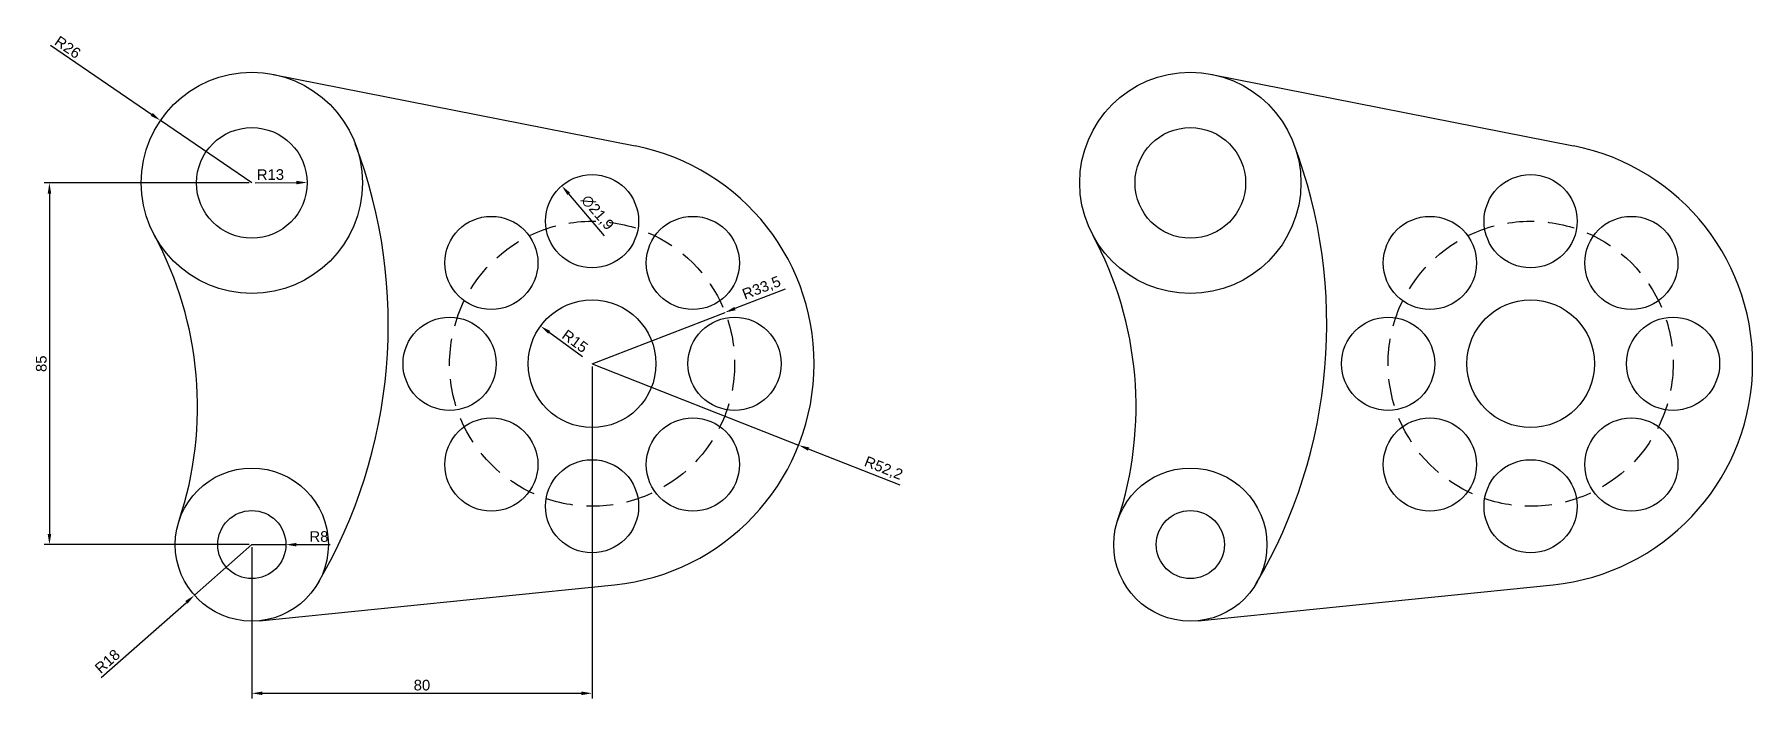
# Model space of a CAD drawing. Header units: millimetres. Extents: x 3289 to 3693, y 1811 to 1967.
import ezdxf

# ---------------------------------------------------------------- set-up
doc = ezdxf.new("R2010")
doc.units = ezdxf.units.MM
doc.linetypes.add('DASHED2', pattern=[9.525, 6.35, -3.175])
for name, color, linetype in [('1', 30, 'Continuous'), ('2', 4, 'Continuous'), ('circle', 7, 'DASHED2')]:
    doc.layers.add(name, color=color, linetype=linetype)
doc.styles.get("Standard").update_dxf_attribs({"font": 'arial.ttf'})
doc.dimstyles.new('ISO-25', dxfattribs={"dimtxt": 2.5, "dimasz": 2.5, "dimexe": 1.25, "dimexo": 0.625, "dimtad": 1, "dimtxsty": 'Standard', "dimcen": 2.5, "dimadec": 0, "dimazin": 0, "dimtfac": 1, "dimtmove": 0, "dimatfit": 3, "dimfxl": 1, "dimarcsym": 0})

# ---------------------------------------------------------------- blocks, each defined once
blk = doc.blocks.new('*U2')
blk.add_circle((0, 0), 10.95)
blk = doc.blocks.new('*U3')
at = {"layer": '2', "color": 0, "linetype": 'ByBlock', "lineweight": -2, "transparency": 16777216}
blk.add_blockref('*U2', (3420.58, 1923.24), dxfattribs=at)
for p, rotation in [((3396.9, 1913.43), 45.00000000000001), ((3444.27, 1913.43), 315), ((3387.08, 1889.74), 90), ((3454.08, 1889.74), 270), ((3396.9, 1866.05), 135), ((3444.27, 1866.05), 225), ((3420.58, 1856.24), 180)]:
    blk.add_blockref('*U2', p, dxfattribs=dict(at, rotation=rotation))
blk = doc.blocks.new('*U4')
blk.add_circle((0, 0), 10.95)
blk = doc.blocks.new('*U6')
at = {"layer": '1', "color": 0, "linetype": 'ByBlock', "lineweight": -2, "transparency": 16777216}
blk.add_blockref('*U4', (3420.58, 1923.24), dxfattribs=at)
for p, rotation in [((3396.9, 1913.43), 45.00000000000001), ((3444.27, 1913.43), 315), ((3387.08, 1889.74), 90), ((3454.08, 1889.74), 270), ((3396.9, 1866.05), 135), ((3444.27, 1866.05), 225), ((3420.58, 1856.24), 180)]:
    blk.add_blockref('*U4', p, dxfattribs=dict(at, rotation=rotation))
blk = doc.blocks.new('*D8')
at = {"layer": '2', "color": 0, "lineweight": -2, "transparency": 16777216}
for p, q in [((3420.58, 1889.12), (3420.58, 1811.04)), ((3340.58, 1846.62), (3340.58, 1811.04)), ((3343.08, 1812.29), (3418.08, 1812.29))]:
    blk.add_line(p, q, dxfattribs=at)
at = {"layer": '2', "color": 0, "transparency": 16777216}
for points in [[(3343.08, 1812.71), (3343.08, 1811.88), (3340.58, 1812.29)], [(3418.08, 1812.71), (3418.08, 1811.88), (3420.58, 1812.29)]]:
    blk.add_solid(points, dxfattribs=at)
at = {"layer": 'Defpoints', "color": 0, "transparency": 16777216}
for p in [(3420.58, 1889.74), (3340.58, 1847.24), (3420.58, 1812.29)]:
    blk.add_point(p, dxfattribs=at)
at = {"layer": '2', "color": 0, "transparency": 16777216, "insert": (3380.58, 1814.2), "char_height": 2.5, "attachment_point": 5}
blk.add_mtext('80', dxfattribs=at)
blk = doc.blocks.new('*D9')
at = {"layer": '2', "color": 0, "lineweight": -2, "transparency": 16777216}
for p, q in [((3339.96, 1932.24), (3291.75, 1932.24)), ((3293, 1929.74), (3293, 1849.74)), ((3339.96, 1847.24), (3291.75, 1847.24))]:
    blk.add_line(p, q, dxfattribs=at)
at = {"layer": '2', "color": 0, "transparency": 16777216}
for points in [[(3292.59, 1929.74), (3293.42, 1929.74), (3293, 1932.24)], [(3292.59, 1849.74), (3293.42, 1849.74), (3293, 1847.24)]]:
    blk.add_solid(points, dxfattribs=at)
at = {"layer": 'Defpoints', "color": 0, "transparency": 16777216}
for p in [(3340.58, 1932.24), (3293, 1847.24), (3340.58, 1847.24)]:
    blk.add_point(p, dxfattribs=at)
at = {"layer": '2', "color": 0, "transparency": 16777216, "insert": (3291.1, 1889.74), "char_height": 2.5, "attachment_point": 5, "rotation": 90}
blk.add_mtext('85', dxfattribs=at)
blk = doc.blocks.new('*D10')
at = {"layer": '2', "color": 0, "lineweight": -2, "transparency": 16777216}
for p, q in [((3465.98, 1907.26), (3454.17, 1902.7)), ((3420.58, 1889.74), (3451.84, 1901.8))]:
    blk.add_line(p, q, dxfattribs=at)
at = {"layer": '2', "color": 0, "transparency": 16777216}
blk.add_solid([(3454.02, 1903.09), (3454.32, 1902.31), (3451.84, 1901.8)], dxfattribs=at)
at = {"layer": 'Defpoints', "color": 0, "transparency": 16777216}
for p in [(3451.84, 1901.8), (3420.58, 1889.74)]:
    blk.add_point(p, dxfattribs=at)
at = {"layer": '2', "color": 0, "transparency": 16777216, "insert": (3460.47, 1907.42), "char_height": 2.5, "attachment_point": 5, "rotation": 21.1047}
blk.add_mtext('R33,5', dxfattribs=at)
blk = doc.blocks.new('*D11')
at = {"layer": '2', "color": 0, "lineweight": -2, "transparency": 16777216}
blk.add_line((3418.36, 1891.37), (3410.49, 1897.11), dxfattribs=at)
at = {"layer": '2', "color": 0, "transparency": 16777216}
blk.add_solid([(3410.74, 1897.45), (3410.25, 1896.78), (3408.47, 1898.59)], dxfattribs=at)
at = {"layer": 'Defpoints', "color": 0, "transparency": 16777216}
for p in [(3408.47, 1898.59), (3420.58, 1889.74)]:
    blk.add_point(p, dxfattribs=at)
at = {"layer": '2', "color": 0, "transparency": 16777216, "insert": (3416.56, 1895.04), "char_height": 2.5, "attachment_point": 5, "rotation": 323.8521}
blk.add_mtext('R15', dxfattribs=at)
blk = doc.blocks.new('*D12')
at = {"layer": '2', "color": 0, "lineweight": -2, "transparency": 16777216}
blk.add_line((3423.53, 1919.81), (3415.09, 1929.66), dxfattribs=at)
at = {"layer": '2', "color": 0, "transparency": 16777216}
blk.add_solid([(3415.4, 1929.93), (3414.77, 1929.39), (3413.46, 1931.55)], dxfattribs=at)
at = {"layer": 'Defpoints', "color": 0, "transparency": 16777216}
for p in [(3413.46, 1931.55), (3427.71, 1914.93)]:
    blk.add_point(p, dxfattribs=at)
at = {"layer": '2', "color": 0, "transparency": 16777216, "insert": (3421.77, 1925.19), "char_height": 2.5, "attachment_point": 5, "rotation": 310.5963}
blk.add_mtext('∅21,9', dxfattribs=at)
blk = doc.blocks.new('*D13')
at = {"layer": '2', "color": 0, "lineweight": -2, "transparency": 16777216}
for p, q in [((3420.58, 1889.74), (3469.15, 1870.6)), ((3492.98, 1861.21), (3471.48, 1869.69))]:
    blk.add_line(p, q, dxfattribs=at)
at = {"layer": '2', "color": 0, "transparency": 16777216}
blk.add_solid([(3471.63, 1870.07), (3471.32, 1869.3), (3469.15, 1870.6)], dxfattribs=at)
at = {"layer": 'Defpoints', "color": 0, "transparency": 16777216}
for p in [(3420.58, 1889.74), (3469.15, 1870.6)]:
    blk.add_point(p, dxfattribs=at)
at = {"layer": '2', "color": 0, "transparency": 16777216, "insert": (3489.06, 1865.05), "char_height": 2.5, "attachment_point": 5, "rotation": 338.4924}
blk.add_mtext('R52,2', dxfattribs=at)
blk = doc.blocks.new('*D14')
at = {"layer": '2', "color": 0, "lineweight": -2, "transparency": 16777216}
for p, q in [((3293.24, 1964.57), (3317.05, 1948.31)), ((3340.58, 1932.24), (3319.11, 1946.9))]:
    blk.add_line(p, q, dxfattribs=at)
at = {"layer": '2', "color": 0, "transparency": 16777216}
blk.add_solid([(3317.29, 1948.66), (3316.82, 1947.97), (3319.11, 1946.9)], dxfattribs=at)
at = {"layer": 'Defpoints', "color": 0, "transparency": 16777216}
for p in [(3319.11, 1946.9), (3340.58, 1932.24)]:
    blk.add_point(p, dxfattribs=at)
at = {"layer": '2', "color": 0, "transparency": 16777216, "insert": (3297.3, 1964.11), "char_height": 2.5, "attachment_point": 5, "rotation": 325.6671}
blk.add_mtext('R26', dxfattribs=at)
blk = doc.blocks.new('*D15')
at = {"layer": '2', "color": 0, "lineweight": -2, "transparency": 16777216}
blk.add_line((3341.36, 1932.25), (3351.08, 1932.31), dxfattribs=at)
at = {"layer": '2', "color": 0, "transparency": 16777216}
blk.add_solid([(3351.08, 1932.73), (3351.09, 1931.9), (3353.58, 1932.33)], dxfattribs=at)
at = {"layer": 'Defpoints', "color": 0, "transparency": 16777216}
for p in [(3340.58, 1932.24), (3353.58, 1932.33)]:
    blk.add_point(p, dxfattribs=at)
at = {"layer": '2', "color": 0, "transparency": 16777216, "insert": (3344.96, 1934.17), "char_height": 2.5, "attachment_point": 5, "rotation": 0.3905}
blk.add_mtext('R13', dxfattribs=at)
blk = doc.blocks.new('*D16')
at = {"layer": '2', "color": 0, "lineweight": -2, "transparency": 16777216}
for p, q in [((3340.58, 1847.24), (3327.09, 1835.33)), ((3305.19, 1816), (3325.22, 1833.67))]:
    blk.add_line(p, q, dxfattribs=at)
at = {"layer": '2', "color": 0, "transparency": 16777216}
blk.add_solid([(3324.94, 1833.99), (3325.49, 1833.36), (3327.09, 1835.33)], dxfattribs=at)
at = {"layer": 'Defpoints', "color": 0, "transparency": 16777216}
for p in [(3340.58, 1847.24), (3327.09, 1835.33)]:
    blk.add_point(p, dxfattribs=at)
at = {"layer": '2', "color": 0, "transparency": 16777216, "insert": (3306.64, 1819.81), "char_height": 2.5, "attachment_point": 5, "rotation": 41.4322}
blk.add_mtext('R18', dxfattribs=at)
blk = doc.blocks.new('*D17')
at = {"layer": '2', "color": 0, "lineweight": -2, "transparency": 16777216}
for p, q in [((3340.58, 1847.24), (3348.58, 1847.23)), ((3359, 1847.21), (3351.08, 1847.22))]:
    blk.add_line(p, q, dxfattribs=at)
at = {"layer": '2', "color": 0, "transparency": 16777216}
blk.add_solid([(3351.09, 1847.64), (3351.08, 1846.81), (3348.58, 1847.23)], dxfattribs=at)
at = {"layer": 'Defpoints', "color": 0, "transparency": 16777216}
for p in [(3340.58, 1847.24), (3348.58, 1847.23)]:
    blk.add_point(p, dxfattribs=at)
at = {"layer": '2', "color": 0, "transparency": 16777216, "insert": (3356.36, 1849.12), "char_height": 2.5, "attachment_point": 5, "rotation": 359.9159}
blk.add_mtext('R8', dxfattribs=at)

msp = doc.modelspace()

# ---------------------------------------------------------------- linework, layer by layer
at = {"layer": '1'}
for p, q in [((3566.269, 1957.748), (3651.344, 1940.952)), ((3563.052, 1829.332), (3646.507, 1837.807))]:
    msp.add_line(p, q, dxfattribs=at)
for centre, radius in [((3561.233, 1932.24), 26), ((3561.233, 1932.24), 13), ((3641.233, 1889.74), 15), ((3561.233, 1847.24), 18), ((3561.233, 1847.24), 8)]:
    msp.add_circle(centre, radius, dxfattribs=at)
for centre, radius, start, end in [((3473.321, 1898.964), 120, 329.52958, 20.73248), ((3641.233, 1889.74), 52.2, 275.79858, 78.83181), ((3463.472, 1879.67), 85, 341.64832, 28.26881)]:
    msp.add_arc(centre, radius, start, end, dxfattribs=at)
at = {"layer": '2'}
for p, q in [((3345.621, 1957.748), (3430.695, 1940.952)), ((3342.403, 1829.332), (3425.859, 1837.807))]:
    msp.add_line(p, q, dxfattribs=at)
for centre, radius in [((3340.585, 1932.24), 26), ((3340.585, 1932.24), 13), ((3420.585, 1889.74), 15), ((3340.585, 1847.24), 18), ((3340.585, 1847.24), 8)]:
    msp.add_circle(centre, radius, dxfattribs=at)
for centre, radius, start, end in [((3252.672, 1898.964), 120, 329.52958, 20.73248), ((3420.585, 1889.74), 52.2, 275.79858, 78.83181), ((3242.823, 1879.67), 85, 341.64832, 28.26881)]:
    msp.add_arc(centre, radius, start, end, dxfattribs=at)
at = {"layer": 'circle', "color": 4}
msp.add_circle((3420.585, 1889.74), 33.5, dxfattribs=at)
at = {"layer": 'circle', "color": 30, "true_color": 0xf26722}
msp.add_circle((3641.233, 1889.74), 33.5, dxfattribs=at)

# ---------------------------------------------------------------- block references
at = {"layer": '1'}
msp.add_blockref('*U6', (220.649, 0), dxfattribs=at)
at = {"layer": '2'}
msp.add_blockref('*U3', (0, 0), dxfattribs=at)

# ---------------------------------------------------------------- dimensions: what is measured, and where the dimension line sits
at = {"layer": '2', "color": 114, "true_color": 0x139b48}
for center, mpoint, picture, middle in [((3340.585, 1932.24), (3319.115, 1946.904), '*D14', (3296.226, 1962.537)), ((3340.585, 1932.24), (3353.585, 1932.329), '*D15', (3344.973, 1932.27)), ((3420.585, 1889.74), (3408.472, 1898.588), '*D11', (3415.434, 1893.503)), ((3420.585, 1889.74), (3469.15, 1870.602), '*D13', (3488.276, 1863.066)), ((3340.585, 1847.24), (3348.585, 1847.229), '*D17', (3356.356, 1847.217)), ((3340.585, 1847.24), (3327.09, 1835.329), '*D16', (3307.895, 1818.388))]:
    dim = msp.add_radius_dim(center=center, mpoint=mpoint, dimstyle='ISO-25', dxfattribs=at)
    dim.commit()
    dim.dimension.update_dxf_attribs({"geometry": picture, "text_midpoint": middle, "dimtype": 164})
dim = msp.add_linear_dim(base=(3293.002, 1847.24), p1=(3340.585, 1932.24), p2=(3340.585, 1847.24), angle=90, dimstyle='ISO-25', dxfattribs=at)
dim.commit()
dim.dimension.update_dxf_attribs({"geometry": '*D9', "text_midpoint": (3291.1, 1889.74)})
dim = msp.add_diameter_dim_2p(p1=(3427.71, 1914.926), p2=(3413.459, 1931.555), dimstyle='ISO-25', dxfattribs=at)
dim.commit()
dim.dimension.update_dxf_attribs({"geometry": '*D12', "text_midpoint": (3420.119, 1923.784), "dimtype": 163})
dim = msp.add_radius_dim(center=(3420.585, 1889.74), mpoint=(3451.838, 1901.803), dimstyle='ISO-25', dxfattribs=at)
dim.commit()
dim.dimension.update_dxf_attribs({"geometry": '*D10', "text_midpoint": (3460.473, 1907.416)})
dim = msp.add_linear_dim(base=(3420.585, 1812.295), p1=(3340.585, 1847.24), p2=(3420.585, 1889.74), dimstyle='ISO-25', dxfattribs=at)
dim.commit()
dim.dimension.update_dxf_attribs({"geometry": '*D8', "text_midpoint": (3380.585, 1814.196)})

doc.saveas('drawing.dxf')
